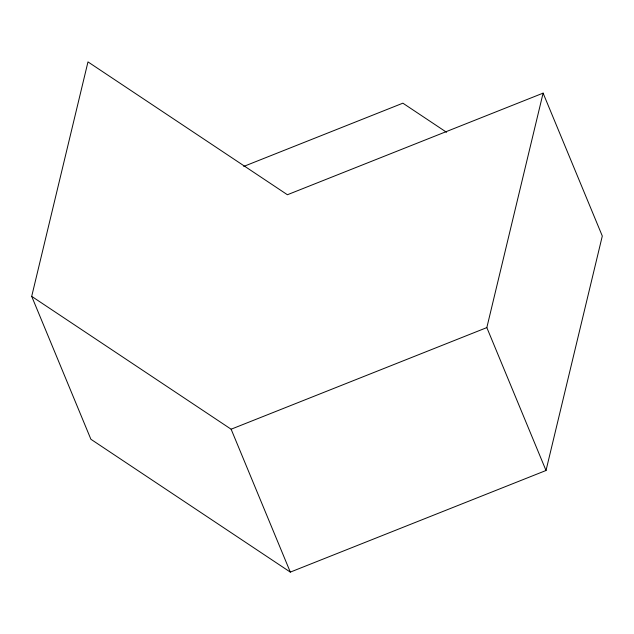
<?xml version="1.0" encoding="UTF-8"?>
<svg xmlns="http://www.w3.org/2000/svg" width="634" height="634" viewBox="0 0 634 634"><rect width="100%" height="100%" fill="white"/><g stroke="black" fill="none" stroke-linecap="round" stroke-linejoin="round"><path stroke-width="0.95" d="M31.7 296.363L87.983 61.894L287.408 194.741L543.108 93.127L602.3 236.022L546.017 470.491L290.317 572.106L90.892 439.259L31.7 296.363L231.125 429.21L290.317 572.106M546.017 470.491L486.833 327.596L543.108 93.127M243.749 166.409L402.875 103.176L446.55 132.268M231.125 429.21L486.833 327.596"/></g></svg>
